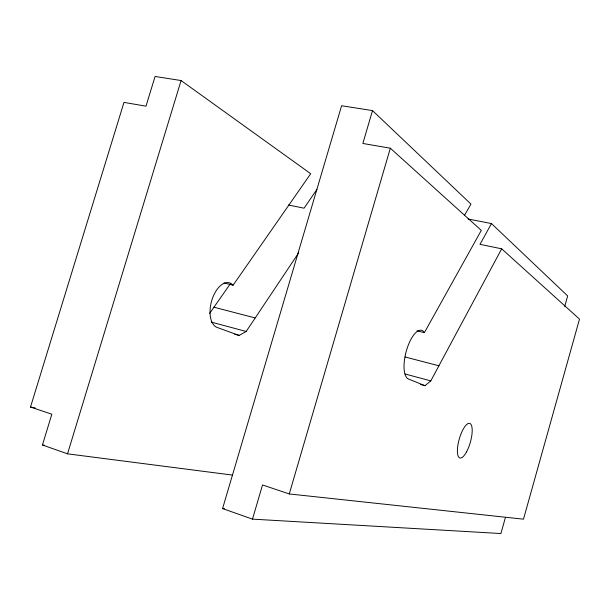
<?xml version="1.0" encoding="UTF-8"?>
<svg xmlns="http://www.w3.org/2000/svg" width="610" height="610" viewBox="0 0 610 610"><rect width="100%" height="100%" fill="white"/><g stroke="black" fill="none" stroke-linecap="round" stroke-linejoin="round"><path stroke-width="0.91" d="M505.438 517.41L500.909 533.537L252.494 519.133L222.574 508.572L341.6 105.743L372.512 110.601L470.966 204.098L464.492 215.368M564.707 306.441L567.658 295.926L491.469 223.565L468.106 218.99M252.494 519.133L262.529 484.965L289.27 493.947L390.331 148.2L362.858 143.472L372.512 110.601M67.527 453.832L181.086 80.543L155.077 76.463L145.996 106.171L123.982 102.388L30.5 407.045L51.842 414.213L42.441 444.98L67.527 453.832L232.562 475.091M420.465 384.468L425.01 385.695L430.805 380.884L501.679 248.811L579.5 319.129L523.487 519.179L289.27 493.947M491.469 223.565L479.978 244.351L501.679 248.811M425.01 385.695L408.464 378.993A25.223 9.577 -75.5 0 1 407.419 347.494A25.223 9.577 -75.5 0 1 424.377 332.641L481.298 230.397L390.331 148.2M234.606 334.204L239.135 335.431L246.181 331.459L298.595 252.975M316.948 189.367L304.07 208.193L288.492 204.998M239.135 335.431L217.114 327.433A23.157 12.581 -75.6 0 1 212.722 297.627A23.157 12.581 -75.6 0 1 233.104 285.213L310.704 173.72L181.086 80.543M209.634 313.403L230.275 283.848M222.574 508.572L224.472 508.709M42.441 444.98L44.332 445.239M30.5 407.045L35.182 407.892M224.007 282.964L233.104 285.213M417.026 330.818L424.377 332.641M213.958 307.211L255.201 317.947M405.124 356.987L438.91 365.786M211.205 322.095L246.181 331.459M405.101 373.999L430.805 380.884M466.551 451.865A17.964 5.772 -74.2 0 0 470.135 423.576A17.964 5.772 -74.2 0 0 457.691 446.573A17.964 5.772 -74.2 0 0 466.551 451.865"/></g></svg>
